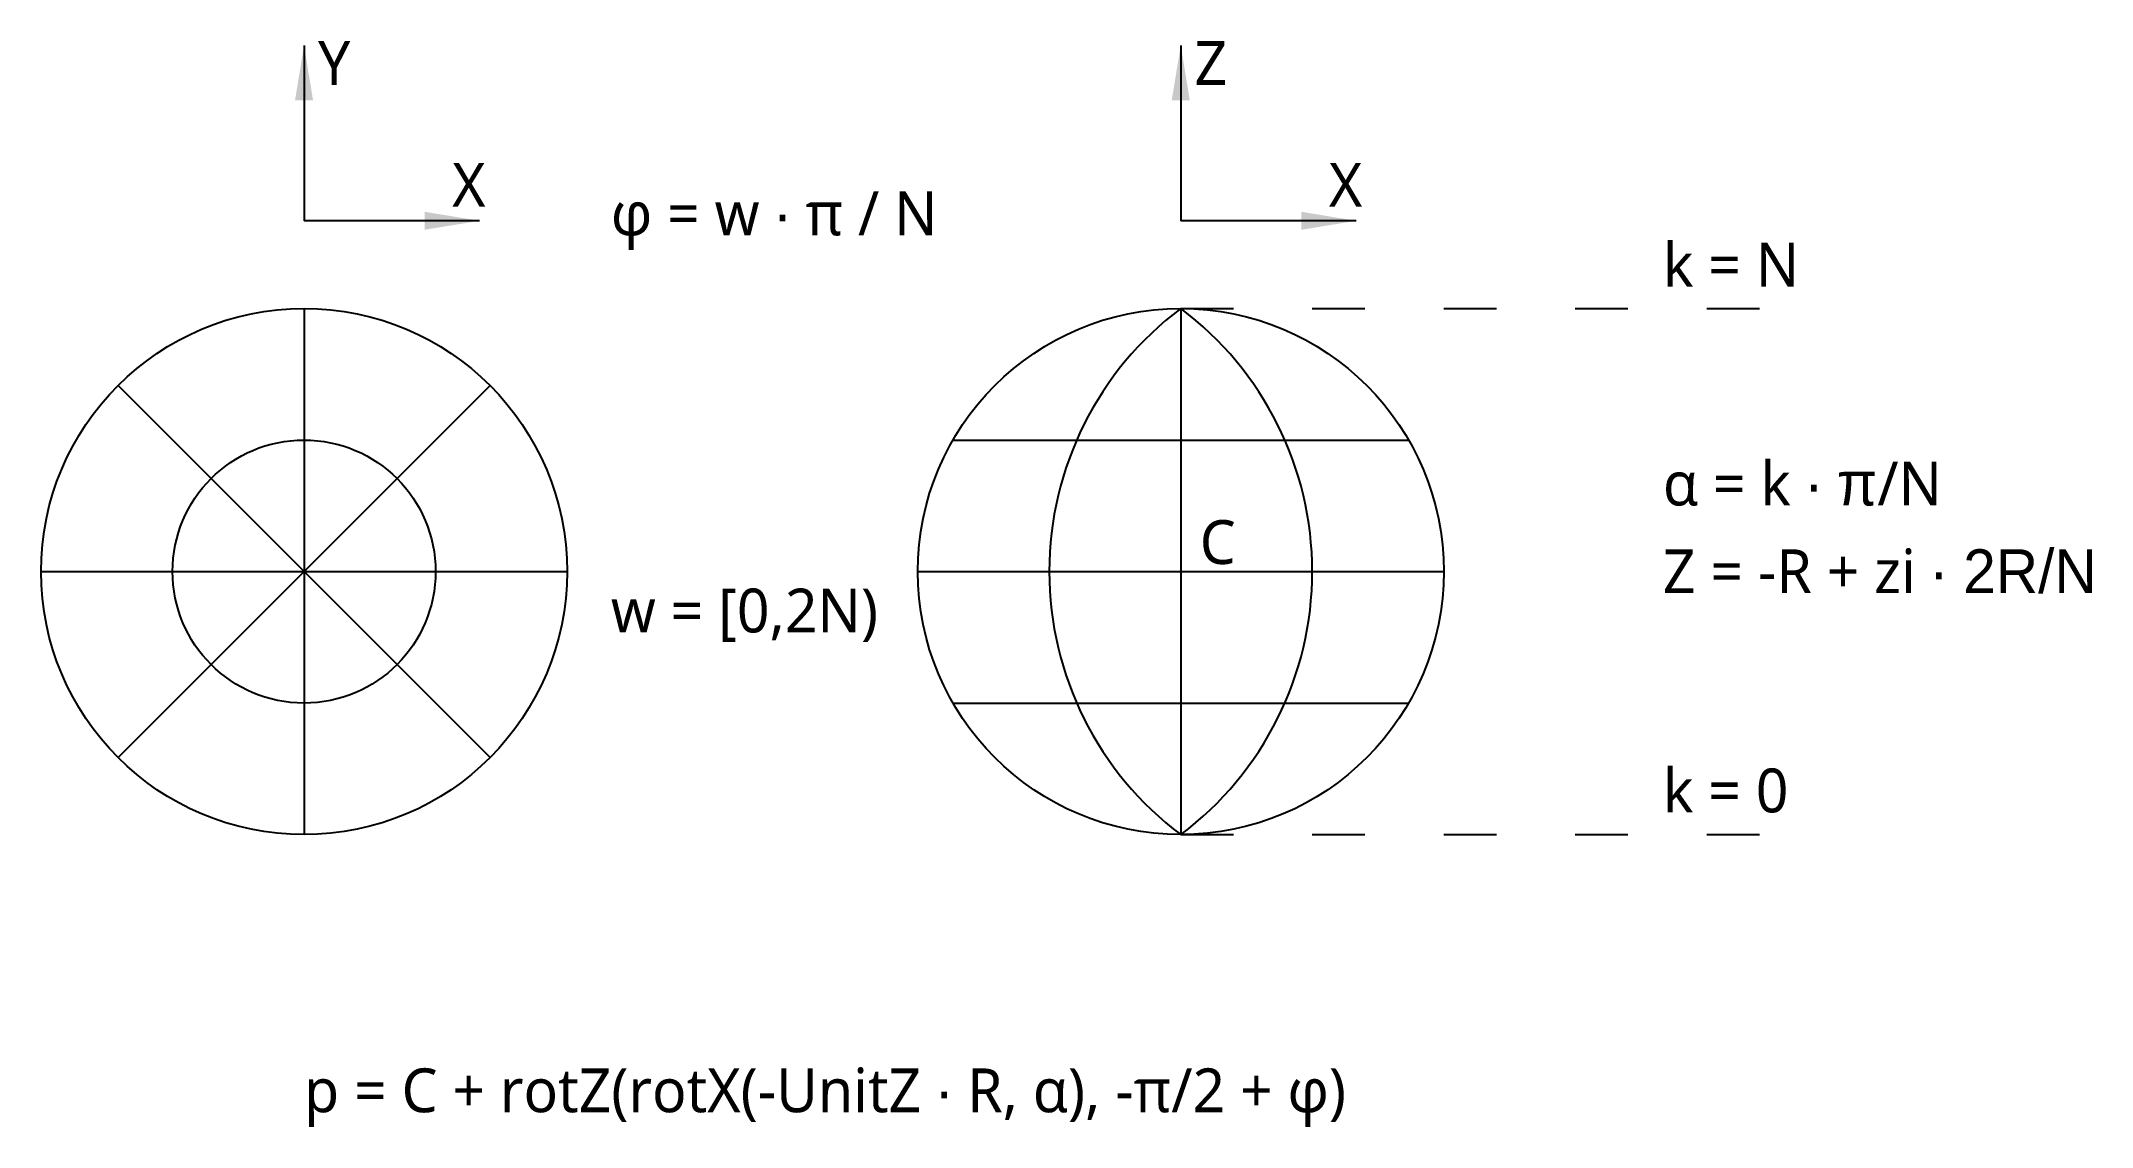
# Model space of a CAD drawing. Header units: millimetres. Extents: x -60 to 408, y -127 to 121.
import ezdxf

# ---------------------------------------------------------------- set-up
doc = ezdxf.new("R2010")
doc.units = ezdxf.units.MM
doc.linetypes.add('ACAD_ISO03W100', pattern=[30, 12, -18])
doc.layers.get('0').update_dxf_attribs({"lineweight": 25})
doc.layers.add('eqs', color=96, linetype='Continuous', lineweight=25, true_color=0x008000)
doc.styles.add('QCADDimTextStyle', font='')
doc.styles.add('textstyle11', font='')
doc.styles.add('textstyle12', font='')
doc.styles.add('textstyle13', font='')
doc.styles.add('textstyle14', font='')
doc.styles.add('textstyle15', font='')
doc.styles.add('textstyle16', font='')
doc.styles.add('textstyle17', font='')
doc.styles.add('textstyle18', font='')
doc.styles.add('textstyle19', font='')
doc.styles.add('textstyle20', font='')
doc.styles.add('textstyle21', font='')
doc.styles.add('textstyle22', font='')
doc.styles.get('QCADDimTextStyle').set_extended_font_data('DejaVu Sans Mono')
doc.styles.get('textstyle11').set_extended_font_data('Noto Sans')
doc.styles.get('textstyle12').set_extended_font_data('Noto Sans')
doc.styles.get('textstyle13').set_extended_font_data('Noto Sans')
doc.styles.get('textstyle14').set_extended_font_data('Noto Sans')
doc.styles.get('textstyle15').set_extended_font_data('Noto Sans')
doc.styles.get('textstyle16').set_extended_font_data('Noto Sans')
doc.styles.get('textstyle17').set_extended_font_data('Noto Sans')
doc.styles.get('textstyle18').set_extended_font_data('Noto Sans')
doc.styles.get('textstyle19').set_extended_font_data('Noto Sans')
doc.styles.get('textstyle20').set_extended_font_data('Noto Sans')
doc.styles.get('textstyle21').set_extended_font_data('Noto Sans')
doc.styles.get('textstyle22').set_extended_font_data('Noto Sans')
doc.dimstyles.new('QCADDimStyle', dxfattribs={"dimtxt": 2.5, "dimasz": 2.5, "dimexe": 1.25, "dimexo": 0.625, "dimtad": 1, "dimtoh": 1, "dimdec": 4, "dimdsep": 46, "dimtxsty": 'QCADDimTextStyle', "dimcen": 0.09, "dimadec": 0, "dimazin": 2, "dimtfac": 1, "dimtdec": 4, "dimtofl": 0, "dimtmove": 2, "dimatfit": 3, "dimfxl": 1, "dimtolj": 1, "dimtzin": 0, "dimarcsym": 0})

msp = doc.modelspace()

# ---------------------------------------------------------------- linework, layer by layer
for p, q in [((0, 60), (0, -60)), ((200, 60), (200, -60)), ((-42.43, -42.43), (42.43, 42.43)), ((-42.43, 42.43), (42.43, -42.43)), ((-60, 0), (60, 0))]:
    msp.add_line(p, q)
at = {"color": 1, "true_color": 0xff0000}
for p, q in [((148.04, 30), (251.96, 30)), ((140, 0), (260, 0)), ((148.04, -30), (251.96, -30))]:
    msp.add_line(p, q, dxfattribs=at)
for centre in [(0, 0), (200, 0)]:
    msp.add_circle(centre, 60)
msp.add_circle((0, 0), 30, dxfattribs=at)
for centre, start, end in [((245, 0), 126.8699, 233.1301), ((155, 0), 306.8699, 53.1301)]:
    msp.add_arc(centre, 75, start, end)
at = {"layer": 'eqs', "linetype": 'ACAD_ISO03W100'}
for p, q in [((200, 60), (340, 60)), ((200, -60), (340, -60))]:
    msp.add_line(p, q, dxfattribs=at)

# ---------------------------------------------------------------- texts
at = {"char_height": 10, "attachment_point": 5, "line_spacing_factor": 1.2}
for s, insert, style in [('Y', (6.88, 116), 'textstyle12'), ('Z', (206.88, 116), 'textstyle14'), ('X', (37.6, 88.2), 'textstyle11'), ('X', (237.6, 88.2), 'textstyle13'), ('C', (208.43, 6.65), 'textstyle15')]:
    msp.add_mtext(s, dxfattribs=dict(at, insert=insert, style=style))
at = {"layer": 'eqs', "char_height": 10, "attachment_point": 4, "line_spacing_factor": 1.2}
for s, insert, style in [('φ = w \\f-apple-system,BlinkMacSystemFont,Segoe UI,Noto Sans,Helvetica,Arial,sans-serif,Apple Color Emoji,Segoe UI Emoji|b0|i0|c0|p0;∙\\fNoto Sans|b0|i0|c0|p0; π / N', (70, 80), 'textstyle16'), ('k = N', (310, 70), 'textstyle20'), ('α = k \\f-apple-system,BlinkMacSystemFont,Segoe UI,Noto Sans,Helvetica,Arial,sans-serif,Apple Color Emoji,Segoe UI Emoji|b0|i0|c0|p0;∙\\fNoto Sans|b0|i0|c0|p0; \\f-apple-system,BlinkMacSystemFont,Segoe UI,Noto Sans,Helvetica,Arial,sans-serif,Apple Color Emoji,Segoe UI Emoji|b0|i0|c0|p0;π\\fNoto Sans|b0|i0|c0|p0;/N', (310, 20), 'textstyle18'), ('Z = -R + z\\S^ i; \\f-apple-system,BlinkMacSystemFont,Segoe UI,Noto Sans,Helvetica,Arial,sans-serif,Apple Color Emoji,Segoe UI Emoji|b0|i0|c0|p0;∙ 2R/N', (310, 0), 'textstyle21'), ('w = [0,2N)', (70, -10), 'textstyle17'), ('k = 0', (310, -50), 'textstyle19'), ('p = C + rotZ(rotX(-UnitZ \\f-apple-system,BlinkMacSystemFont,Segoe UI,Noto Sans,Helvetica,Arial,sans-serif,Apple Color Emoji,Segoe UI Emoji|b0|i0|c0|p0;∙\\fNoto Sans|b0|i0|c0|p0; R, α), -π/2 + φ)', (0, -120), 'textstyle22')]:
    msp.add_mtext(s, dxfattribs=dict(at, insert=insert, style=style))

# ---------------------------------------------------------------- leaders
for points in [[(0, 120), (0, 80)], [(200, 120), (200, 80)], [(40, 80), (0, 80)], [(240, 80), (200, 80)]]:
    msp.add_leader(points, dimstyle='QCADDimStyle', override={"dimscale": 5, "dimtxt": 0.18, "dimexe": 0.18, "dimexo": 0.0625, "dimgap": 0.09, "dimtad": 0, "dimtih": 1, "dimzin": 0, "dimazin": 0, "dimtmove": 0})

doc.saveas('drawing.dxf')
